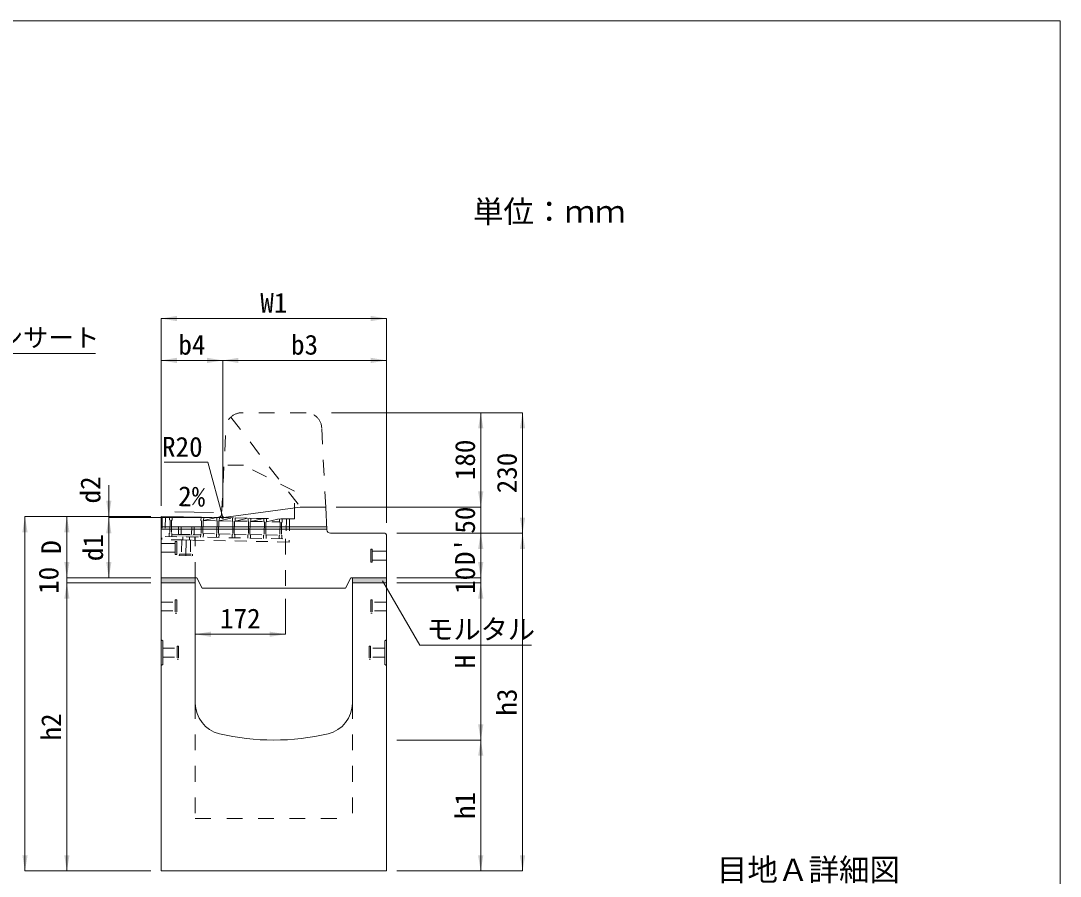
# Model space of a CAD drawing. Units: millimetres at full size. Extents: x 50430 to 75195, y -63423 to -40900.
# Drawn here: x 57437 to 59421, y -45990 to -44357 of the extents above; entities that cross this region are included whole.
import ezdxf
from ezdxf.enums import TextEntityAlignment as Align

# ---------------------------------------------------------------- set-up
doc = ezdxf.new("R2010")
doc.units = ezdxf.units.MM
doc.header["$LTSCALE"] = 30
doc.linetypes.add('USER1', pattern=[1.35, 0.75, -0.6])
doc.linetypes.add('USER2', pattern=[2, 1, -1])
for name, color, linetype, lineweight in [('0_2', 7, 'Continuous', 13), ('側溝・本体', 7, 'Continuous', 9), ('寸法線', 7, 'Continuous', 9), ('本体', 2, 'Continuous', 20), ('枠', 5, 'Continuous', 5), ('補助線', 8, 'Continuous', 13), ('ｲﾝｻｰﾄ', 3, 'USER1', 9), ('ｸﾞﾚｰﾁﾝｸﾞ', 7, 'USER1', 5)]:
    doc.layers.add(name, color=color, linetype=linetype, lineweight=lineweight)
doc.layers.add('ﾊｯﾁﾝｸﾞ', color=8, linetype='Continuous')
doc.styles.add('ＭＳ ゴシック', font='')
doc.styles.get('ＭＳ ゴシック').set_extended_font_data('MS Gothic')

# ---------------------------------------------------------------- blocks, each defined once
blk = doc.blocks.new('filled_arrow')
at = {"color": 0, "linetype": 'Continuous', "lineweight": -2}
blk.add_solid([(7.5, 1.25), (0, 0), (7.5, -1.25)], dxfattribs=at)

msp = doc.modelspace()

# ---------------------------------------------------------------- hatches: boundary and pattern name
at = {"layer": 'ﾊｯﾁﾝｸﾞ'}
for points in [[(57755.76, -45337.94), (57780.45, -45338.43), (57780.36, -45342.93), (57755.67, -45342.43), (57725.38, -45341.83), (57725.47, -45337.33)], [(57705.02, -45420.41), (57705.02, -45430.41), (57770.02, -45430.41), (57770.02, -45420.41)], [(58070.02, -45420.41), (58070.02, -45430.41), (58135.02, -45430.41), (58135.02, -45420.41)]]:
    msp.add_hatch(color=256, dxfattribs=at).paths.add_polyline_path(points)

# ---------------------------------------------------------------- linework, layer by layer
at = {"layer": '側溝・本体', "linetype": 'USER2'}
for p, q in [((57837.88, -45113.68), (57970.52, -45285.41)), ((57981.48, -45105.41), (57858.56, -45105.41)), ((57820.36, -45298.68), (57828.6, -45133.92)), ((58019.02, -45285.41), (58011.45, -45133.92)), ((57862.32, -45205.41), (57825.02, -45205.41)), ((57959.21, -45255.41), (57862.32, -45205.41)), ((57959.21, -45308.21), (57959.21, -45255.41)), ((57813.25, -45305.3), (57959.21, -45308.21)), ((57770.02, -45420.41), (57770.02, -45342.72)), ((57942.09, -45346.16), (57942.09, -45440.41)), ((57770.02, -45659.89), (57770.02, -45880.41)), ((58070.02, -45659.89), (58070.02, -45880.41)), ((57770.02, -45880.41), (58070.02, -45880.41))]:
    msp.add_line(p, q, dxfattribs=at)
at = {"layer": '側溝・本体', "color": 4, "lineweight": 5}
for p, q in [((57705.02, -45323.42), (58020.92, -45323.42)), ((57705.02, -45327.42), (58021.12, -45327.42)), ((57705.02, -45538.92), (57708.22, -45540.91)), ((57708.22, -45540.91), (57708.22, -45585.92)), ((58135.02, -45538.92), (58131.82, -45540.91)), ((58131.82, -45540.91), (58131.82, -45585.92)), ((57705.02, -45587.92), (57708.22, -45585.92)), ((58135.02, -45587.92), (58131.82, -45585.92))]:
    msp.add_line(p, q, dxfattribs=at)
at = {"layer": '側溝・本体', "linetype": 'USER2'}
for centre, radius, start, end in [((57858.56, -45135.41), 30, 90, 177.1376), ((57981.48, -45135.41), 30, 2.86242, 90), ((57813.37, -45298.3), 7, 267.76262, 357.13567)]:
    msp.add_arc(centre, radius, start, end, dxfattribs=at)
at = {"layer": '寸法線'}
for p, q in [((58135.02, -44925.41), (57705.02, -44925.41)), ((57705.02, -45283.42), (57705.02, -44925.41)), ((58135.02, -45315.41), (58135.02, -44925.41)), ((57822.52, -45005.41), (57705.02, -45005.41)), ((57705.02, -45283.42), (57705.02, -45005.41)), ((58135.02, -45005.41), (57822.52, -45005.41)), ((57822.52, -45285.46), (57822.52, -45005.41)), ((57822.52, -45285.46), (57822.52, -45005.41)), ((58135.02, -45315.41), (58135.02, -45005.41)), ((58030.02, -45105.41), (58394.82, -45105.41)), ((58030.02, -45105.41), (58315.02, -45105.41)), ((58315.02, -45285.41), (58315.02, -45105.41)), ((58394.82, -45105.41), (58394.82, -45335.41)), ((58315.02, -45395.41), (58315.02, -45225.41)), ((57605.02, -45243.42), (57605.02, -45365.46)), ((57805, -45295.6), (57730.98, -45294.32)), ((58039.02, -45285.41), (58315.02, -45285.41)), ((58039.02, -45285.41), (58315.02, -45285.41)), ((57445.02, -45303.42), (57445.02, -45980.41)), ((57685.02, -45303.42), (57445.02, -45303.42)), ((57525.02, -45303.42), (57525.02, -45420.41)), ((57685.02, -45303.42), (57525.02, -45303.42)), ((57685.02, -45303.42), (57605.02, -45303.42)), ((57605.02, -45305.46), (57605.02, -45420.41)), ((57802.52, -45305.46), (57605.02, -45305.46)), ((57802.52, -45305.46), (57605.02, -45305.46)), ((58155.02, -45335.41), (58394.82, -45335.41)), ((58155.02, -45335.41), (58315.02, -45335.41)), ((58155.02, -45335.41), (58394.82, -45335.41)), ((58155.02, -45335.41), (58315.02, -45335.41)), ((58315.02, -45335.41), (58315.02, -45420.41)), ((58394.82, -45335.41), (58394.82, -45980.41)), ((57525.02, -45360.41), (57525.02, -45490.41)), ((58315.02, -45360.41), (58315.02, -45490.41)), ((57685.02, -45420.41), (57525.02, -45420.41)), ((57685.02, -45420.41), (57525.02, -45420.41)), ((57525.02, -45430.41), (57525.02, -45980.41)), ((57685.02, -45430.41), (57525.02, -45430.41)), ((57685.02, -45430.41), (57525.02, -45430.41)), ((57685.02, -45420.41), (57605.02, -45420.41)), ((58155.02, -45420.41), (58315.02, -45420.41)), ((58155.02, -45420.41), (58315.02, -45420.41)), ((58155.02, -45430.41), (58315.02, -45430.41)), ((58155.02, -45430.41), (58315.02, -45430.41)), ((58315.02, -45430.41), (58315.02, -45730.41)), ((57770.02, -45440.41), (57770.02, -45528.32)), ((57942.09, -45460.41), (57942.09, -45528.32)), ((57770.02, -45528.32), (57942.09, -45528.32)), ((58155.02, -45730.41), (58315.02, -45730.41)), ((58155.02, -45730.41), (58315.02, -45730.41)), ((58315.02, -45730.41), (58315.02, -45980.41)), ((57685.02, -45980.41), (57445.02, -45980.41)), ((57685.02, -45980.41), (57525.02, -45980.41)), ((58155.02, -45980.41), (58394.82, -45980.41)), ((58155.02, -45980.41), (58315.02, -45980.41))]:
    msp.add_line(p, q, dxfattribs=at)
for points in [[(56779.53, -45359.76), (56991.73, -44992.21), (57579.68, -44992.21)], [(57822.52, -45305.4), (57794.12, -45199.41), (57710.61, -45199.41)], [(58127.74, -45426.21), (58198.82, -45549.32), (58412.13, -45549.32)]]:
    msp.add_lwpolyline(points, dxfattribs=at)
at = {"layer": '本体'}
for p, q in [((57970.52, -45285.41), (57824.03, -45305.25)), ((57970.52, -45285.41), (58019.02, -45285.41)), ((58021.19, -45328.76), (58019.02, -45285.41)), ((57821, -45305.43), (57705.02, -45303.42)), ((57705.02, -45420.41), (57705.02, -45303.42)), ((58028.01, -45335.41), (58132.16, -45335.41)), ((58135.02, -45338.41), (58135.02, -45420.41)), ((57773.02, -45420.41), (57705.02, -45420.41)), ((57705.02, -45430.41), (57705.02, -45420.41)), ((57705.02, -45980.41), (57705.02, -45430.41)), ((57705.02, -45430.41), (57770.02, -45430.41)), ((57770.02, -45430.41), (57770.02, -45420.41)), ((57770.02, -45659.89), (57770.02, -45430.41)), ((57773.02, -45420.41), (57783.02, -45440.41)), ((58067.02, -45420.41), (58057.02, -45440.41)), ((58067.02, -45420.41), (58135.02, -45420.41)), ((58070.02, -45430.41), (58070.02, -45420.41)), ((58070.02, -45659.89), (58070.02, -45430.41)), ((58070.02, -45430.41), (58135.02, -45430.41)), ((58135.02, -45430.41), (58135.02, -45420.41)), ((58135.02, -45430.41), (58135.02, -45980.41)), ((57783.02, -45440.41), (58057.02, -45440.41)), ((58135.02, -45980.41), (57705.02, -45980.41))]:
    msp.add_line(p, q, dxfattribs=at)
for centre, radius, start, end in [((57821.34, -45285.43), 20, 269.00475, 277.71328), ((58028.18, -45328.41), 7, 182.86028, 270), ((58132.02, -45338.41), 3, 0, 90), ((57830.02, -45659.89), 60, 180, 256.65763), ((58010.02, -45659.89), 60, 283.34215, 0), ((57920.02, -45280.41), 450, 256.65775, 283.34223)]:
    msp.add_arc(centre, radius, start, end, dxfattribs=at)
at = {"layer": '枠', "lineweight": 20}
for p in [(53821.16, -44356.85), (59421.16, -48216.85)]:
    msp.add_line(p, (59421.16, -44356.85), dxfattribs=at)
at = {"layer": '補助線'}
for p, q in [((57742.75, -45348.18), (57762.75, -45348.58)), ((57752.75, -45348.38), (57752.15, -45378.37))]:
    msp.add_line(p, q, dxfattribs=at)
at = {"layer": '補助線', "lineweight": 9}
msp.add_circle((57822.52, -45305.46), 2, dxfattribs=at)
at = {"layer": 'ｲﾝｻｰﾄ', "linetype": 'USER2'}
for p, q in [((57705.02, -45354.91), (57732.02, -45354.91)), ((57732.02, -45375.91), (57732.02, -45350.91)), ((57732.02, -45350.91), (57735.02, -45350.91)), ((57735.02, -45375.91), (57735.02, -45350.91)), ((57705.02, -45371.91), (57732.02, -45371.91)), ((57732.02, -45375.91), (57735.02, -45375.91)), ((58105.02, -45390.91), (58105.02, -45365.91)), ((58108.02, -45365.91), (58105.02, -45365.91)), ((58108.02, -45390.91), (58108.02, -45365.91)), ((58135.02, -45369.91), (58108.02, -45369.91)), ((58108.02, -45390.91), (58105.02, -45390.91)), ((58135.02, -45386.91), (58108.02, -45386.91))]:
    msp.add_line(p, q, dxfattribs=at)
at = {"layer": 'ｲﾝｻｰﾄ'}
for p, q in [((57705.02, -45371.91), (57705.02, -45354.91)), ((57744.25, -45348.21), (57743.71, -45375.2)), ((57744.25, -45348.21), (57761.25, -45348.55)), ((57761.25, -45348.55), (57760.71, -45375.54)), ((57739.71, -45375.12), (57739.65, -45378.12)), ((57739.71, -45375.12), (57764.71, -45375.62)), ((57764.71, -45375.62), (57764.65, -45378.62)), ((58135.02, -45386.91), (58135.02, -45369.91)), ((57739.65, -45378.12), (57764.65, -45378.62)), ((57705.02, -45466.91), (57732.02, -45466.91)), ((57732.02, -45462.91), (57735.02, -45462.91)), ((57732.02, -45462.91), (57732.02, -45487.91)), ((57735.02, -45462.91), (57735.02, -45487.91)), ((58108.02, -45462.91), (58105.02, -45462.91)), ((58105.02, -45462.91), (58105.02, -45487.91)), ((58108.02, -45462.91), (58108.02, -45487.91)), ((58135.02, -45466.91), (58108.02, -45466.91)), ((57705.02, -45483.91), (57732.02, -45483.91)), ((57732.02, -45487.91), (57735.02, -45487.91)), ((58108.02, -45487.91), (58105.02, -45487.91)), ((58135.02, -45483.91), (58108.02, -45483.91)), ((57708.22, -45554.91), (57735.22, -45554.91)), ((57735.22, -45550.92), (57738.22, -45550.92)), ((57735.22, -45550.92), (57735.22, -45575.91)), ((57738.22, -45550.92), (57738.22, -45575.91)), ((58101.82, -45550.92), (58101.82, -45575.91)), ((58104.82, -45550.92), (58101.82, -45550.92)), ((58104.82, -45550.92), (58104.82, -45575.91)), ((58131.82, -45554.91), (58104.82, -45554.91)), ((57708.22, -45571.92), (57735.22, -45571.92)), ((58131.82, -45571.92), (58104.82, -45571.92)), ((57735.22, -45575.91), (57738.22, -45575.91)), ((58104.82, -45575.91), (58101.82, -45575.91))]:
    msp.add_line(p, q, dxfattribs=at)
at = {"layer": 'ｸﾞﾚｰﾁﾝｸﾞ'}
for p, q in [((57707.14, -45303.46), (57706.26, -45347.45)), ((57950.09, -45308.32), (57707.14, -45303.46)), ((57713.14, -45303.58), (57712.38, -45341.57)), ((57721.14, -45303.74), (57721.02, -45309.74)), ((57721.02, -45309.74), (57722, -45310.75)), ((57722, -45310.75), (57721.52, -45334.75)), ((57725, -45310.81), (57724.52, -45334.81)), ((57726.02, -45309.84), (57725, -45310.81)), ((57726.14, -45303.84), (57726.02, -45309.84)), ((57781.12, -45304.94), (57781, -45310.93)), ((57781, -45310.93), (57781.98, -45311.95)), ((57781.98, -45311.95), (57781.5, -45335.95)), ((57784.98, -45312.01), (57784.5, -45336.01)), ((57786, -45311.03), (57784.98, -45312.01)), ((57786.12, -45305.04), (57786, -45311.03)), ((57786, -45311.03), (57811.12, -45305.54)), ((57786, -45311.03), (57811, -45311.53)), ((57811.12, -45305.54), (57811, -45311.53)), ((57811, -45311.53), (57811.98, -45312.55)), ((57811.98, -45312.55), (57811.5, -45336.55)), ((57814.98, -45312.61), (57814.5, -45336.61)), ((57816, -45311.63), (57814.98, -45312.61)), ((57816.12, -45305.64), (57816, -45311.63)), ((57816, -45311.63), (57841.11, -45306.14)), ((57816, -45311.63), (57840.99, -45312.13)), ((57841.11, -45306.14), (57840.99, -45312.13)), ((57840.99, -45312.13), (57841.97, -45313.15)), ((57841.97, -45313.15), (57841.49, -45337.15)), ((57844.97, -45313.21), (57844.49, -45337.21)), ((57845.99, -45312.23), (57844.97, -45313.21)), ((57846.11, -45306.24), (57845.99, -45312.23)), ((57845.99, -45312.23), (57871.11, -45306.74)), ((57845.99, -45312.23), (57870.99, -45312.73)), ((57871.11, -45306.74), (57870.99, -45312.73)), ((57870.99, -45312.73), (57871.97, -45313.75)), ((57871.97, -45313.75), (57871.49, -45337.75)), ((57874.97, -45313.81), (57874.49, -45337.81)), ((57875.99, -45312.83), (57874.97, -45313.81)), ((57876.11, -45306.84), (57875.99, -45312.83)), ((57875.99, -45312.83), (57901.1, -45307.34)), ((57875.99, -45312.83), (57930.97, -45313.93)), ((57875.99, -45312.83), (57900.98, -45313.33)), ((57901.1, -45307.34), (57900.98, -45313.33)), ((57900.98, -45313.33), (57901.96, -45314.35)), ((57901.96, -45314.35), (57901.48, -45338.35)), ((57904.96, -45314.41), (57904.48, -45338.41)), ((57905.98, -45313.43), (57904.96, -45314.41)), ((57906.1, -45307.44), (57905.98, -45313.43)), ((57905.98, -45313.43), (57931.09, -45307.94)), ((57931.09, -45307.94), (57930.97, -45313.93)), ((57930.97, -45313.93), (57931.95, -45314.95)), ((57931.95, -45314.95), (57931.47, -45338.95)), ((57934.95, -45315.01), (57934.47, -45339.01)), ((57935.97, -45314.03), (57934.95, -45315.01)), ((57936.09, -45308.04), (57935.97, -45314.03)), ((57944.09, -45308.2), (57943.33, -45346.19)), ((57950.09, -45308.32), (57949.21, -45352.31)), ((57720.38, -45341.73), (57720.5, -45335.73)), ((57720.5, -45335.73), (57721.52, -45334.75)), ((57725.5, -45335.83), (57724.52, -45334.81)), ((57725.38, -45341.83), (57725.5, -45335.83)), ((57725.47, -45337.33), (57780.45, -45338.43)), ((57738.26, -45322.58), (57737.96, -45337.58)), ((57737.96, -45337.58), (57767.96, -45338.18)), ((57738.26, -45322.58), (57768.26, -45323.18)), ((57743.26, -45322.68), (57742.96, -45337.68)), ((57763.26, -45323.08), (57762.96, -45338.08)), ((57768.26, -45323.18), (57767.96, -45338.18)), ((57780.36, -45342.93), (57780.48, -45336.93)), ((57780.48, -45336.93), (57781.5, -45335.95)), ((57784.5, -45336.01), (57811.5, -45336.55)), ((57785.48, -45337.03), (57784.5, -45336.01)), ((57785.36, -45343.03), (57785.48, -45337.03)), ((57810.36, -45343.53), (57810.48, -45337.53)), ((57810.48, -45337.53), (57811.5, -45336.55)), ((57815.48, -45337.63), (57814.5, -45336.61)), ((57814.5, -45336.61), (57841.49, -45337.15)), ((57815.36, -45343.63), (57815.48, -45337.63)), ((57840.47, -45338.13), (57841.49, -45337.15)), ((57845.47, -45338.23), (57844.49, -45337.21)), ((57844.49, -45337.21), (57871.49, -45337.75)), ((57949.21, -45352.31), (57706.26, -45347.45)), ((57712.38, -45341.57), (57949.33, -45346.31)), ((57746.25, -45348.25), (57746.37, -45342.25)), ((57759.25, -45348.51), (57759.37, -45342.51)), ((57769.37, -45342.71), (57769.25, -45348.71)), ((57840.35, -45344.13), (57840.47, -45338.13)), ((57845.35, -45344.23), (57845.47, -45338.23)), ((57870.35, -45344.73), (57870.47, -45338.73)), ((57870.47, -45338.73), (57871.49, -45337.75)), ((57875.47, -45338.83), (57874.49, -45337.81)), ((57874.49, -45337.81), (57901.48, -45338.35)), ((57875.35, -45344.83), (57875.47, -45338.83)), ((57900.34, -45345.33), (57900.46, -45339.33)), ((57900.46, -45339.33), (57901.48, -45338.35)), ((57905.46, -45339.43), (57904.48, -45338.41)), ((57904.48, -45338.41), (57931.47, -45338.95)), ((57905.34, -45345.43), (57905.46, -45339.43)), ((57930.33, -45345.93), (57930.45, -45339.93)), ((57930.45, -45339.93), (57931.47, -45338.95)), ((57935.45, -45340.03), (57934.47, -45339.01)), ((57935.33, -45346.03), (57935.45, -45340.03))]:
    msp.add_line(p, q, dxfattribs=at)

# ---------------------------------------------------------------- block references
at = {"layer": '寸法線', "xscale": 4, "yscale": 4}
for p in [(57705.02, -44925.41), (57705.02, -45005.41), (57822.52, -45005.41), (57770.02, -45528.32)]:
    msp.add_blockref('filled_arrow', p, dxfattribs=at)
at = {"layer": '寸法線'}
for p, xscale, yscale, rotation in [((58135.02, -44925.41), 4, 4, 180), ((57822.52, -45005.41), 4, 4, 180), ((58135.02, -45005.41), 4, 4, 180), ((58315.02, -45105.41), 4, 4, 270), ((58394.82, -45105.41), 4, 4, 270), ((58315.02, -45285.41), 4, 4, 90), ((58315.02, -45285.41), 4, 4, 90), ((57605.02, -45303.42), 4, 4, 90), ((57805, -45295.6), 0.2, 0.2, 179), ((57445.02, -45303.42), 4, 4, 270), ((57525.02, -45303.42), 4, 4, 270), ((57605.02, -45305.46), 4, 4, 270), ((57605.02, -45305.46), 4, 4, 270), ((57822.52, -45305.4), 0.2, 0.2, 105), ((58394.82, -45335.41), 4, 4, 90), ((58315.02, -45335.41), 4, 4, 270), ((58315.02, -45335.41), 4, 4, 270), ((58394.82, -45335.41), 4, 4, 270), ((57525.02, -45420.41), 4, 4, 90), ((57525.02, -45420.41), 4, 4, 90), ((57605.02, -45420.41), 4, 4, 90), ((58315.02, -45420.41), 4, 4, 90), ((58315.02, -45420.41), 4, 4, 90), ((57525.02, -45430.41), 4, 4, 270), ((57525.02, -45430.41), 4, 4, 270), ((58127.74, -45426.21), 0.2, 0.2, 300), ((58315.02, -45430.41), 4, 4, 270), ((58315.02, -45430.41), 4, 4, 270), ((57942.09, -45528.32), 4, 4, 180), ((58315.02, -45730.41), 4, 4, 90), ((58315.02, -45730.41), 4, 4, 270), ((57445.02, -45980.41), 4, 4, 90), ((57525.02, -45980.41), 4, 4, 90), ((58315.02, -45980.41), 4, 4, 90), ((58394.82, -45980.41), 4, 4, 90)]:
    msp.add_blockref('filled_arrow', p, dxfattribs=dict(at, xscale=xscale, yscale=yscale, rotation=rotation))

# ---------------------------------------------------------------- texts
at = {"layer": '0_2', "style": 'ＭＳ ゴシック'}
msp.add_text('単位：ｍｍ', height=42.72, dxfattribs=at).set_placement((58445.74, -44721.15), align=Align.MIDDLE_CENTER)
msp.add_text('2%', height=37.98, rotation=359, dxfattribs=at).set_placement((57763.24, -45265.1), align=Align.MIDDLE_CENTER)
msp.add_text('目地Ａ詳細図', height=42.72, dxfattribs=at).set_placement((58765.78, -46012.25), align=Align.BOTTOM_LEFT)
at = {"layer": '寸法線', "style": 'ＭＳ ゴシック'}
for s, p in [('W1', (57920.02, -44895.41)), ('b4', (57763.77, -44975.41)), ('b3', (57978.77, -44975.41)), ('172', (57856.05, -45498.32))]:
    msp.add_text(s, height=37.98, dxfattribs=at).set_placement(p, align=Align.MIDDLE_CENTER)
for s, height, p in [('施工吊り上げ用インサート', 35.6, (57004.23, -44943.97)), ('モルタル', 37.98, (58211.32, -45499.89))]:
    msp.add_text(s, height=height, dxfattribs=at).set_placement(p, align=Align.TOP_LEFT)
msp.add_text('R20', height=37.98, dxfattribs=at).set_placement((57784.12, -45151.41), align=Align.TOP_RIGHT)
for s, p in [('180', (58285.02, -45195.41)), ('230', (58364.82, -45220.41)), ('d2', (57570.02, -45252.78)), ('50', (58285.02, -45310.41)), ('D', (57495.02, -45361.91)), ('d1', (57575.02, -45362.93)), ("D'", (58285.02, -45370.55)), ('10', (57490.02, -45425.41)), ('10', (58285.02, -45425.41)), ('H', (58285.02, -45580.41)), ('h3', (58364.82, -45657.91)), ('h2', (57495.02, -45705.41)), ('h1', (58285.02, -45855.41))]:
    msp.add_text(s, height=37.98, rotation=90, dxfattribs=at).set_placement(p, align=Align.MIDDLE_CENTER)

doc.saveas('drawing.dxf')
